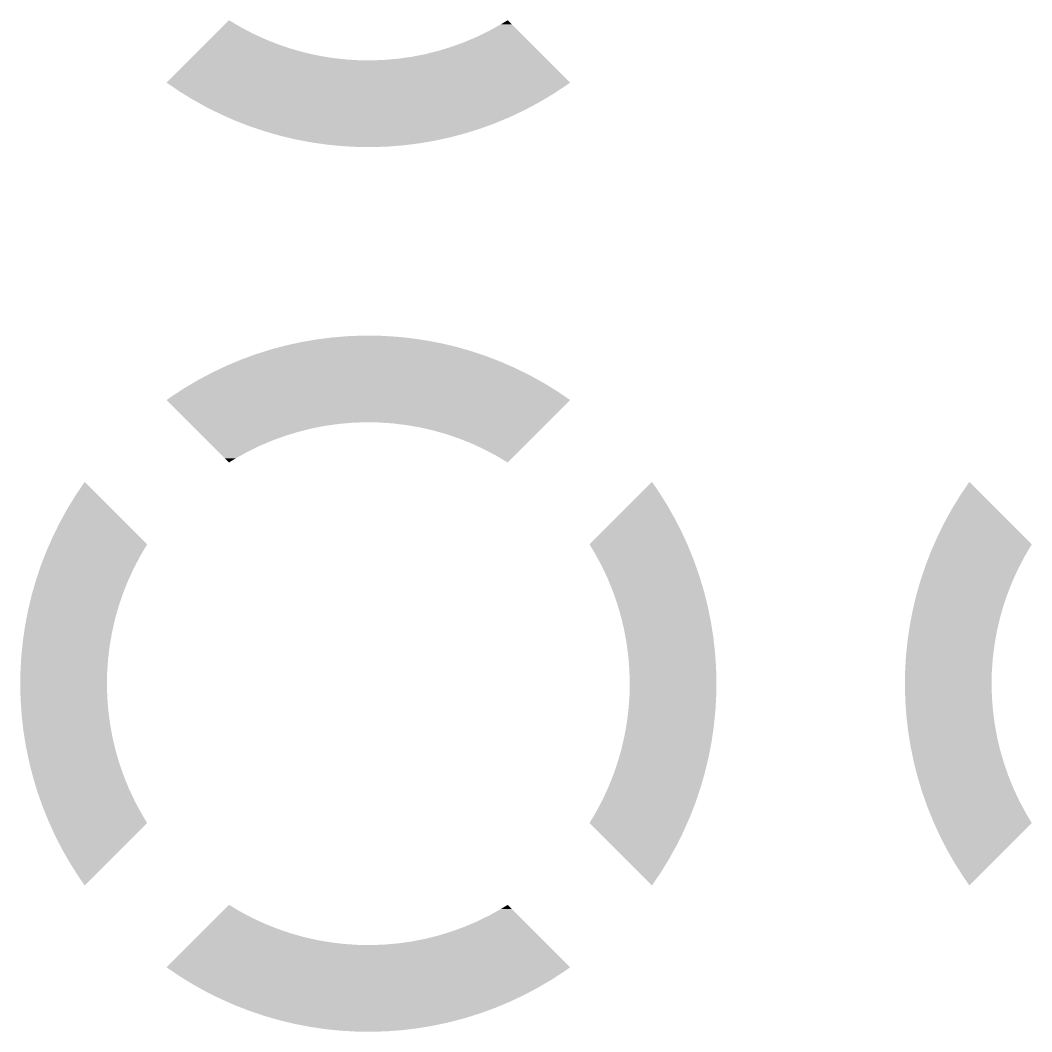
# Model space of a CAD drawing. Extents: x 295 to 953, y 10 to 290.
# Drawn here: x 731.5 to 734.405, y 120.134 to 123.038 of the extents above; entities that cross this region are included whole.
import ezdxf

# ---------------------------------------------------------------- set-up
doc = ezdxf.new("R2010")
doc.units = 0
doc.header["$LTSCALE"] = 5
doc.header["$MEASUREMENT"] = 0
doc.layers.get('0').update_dxf_attribs({"linetype": 'CONTINUOUS', "lineweight": 25})

msp = doc.modelspace()

# ---------------------------------------------------------------- linework, layer by layer
for points in [[(732.0799, 123.0182), (732.0998, 123.0381), (732.1334, 123.0182), (732.0998, 123.0381)], [(732.8797, 123.026), (732.8996, 123.0381), (732.9117, 123.026), (732.8996, 123.0381)], [(732.0454, 122.9837), (732.0617, 123), (732.2034, 122.9837), (732.1679, 123)], [(732.0617, 123), (732.0799, 123.0182), (732.1679, 123), (732.1334, 123.0182)], [(732.8104, 122.99), (732.8455, 123.0071), (732.9477, 122.99), (732.9306, 123.0071)], [(732.8455, 123.0071), (732.8797, 123.026), (732.9306, 123.0071), (732.9117, 123.026)], [(732.0183, 122.9566), (732.0309, 122.9692), (732.2767, 122.9566), (732.2397, 122.9692)], [(732.0309, 122.9692), (732.0454, 122.9837), (732.2397, 122.9692), (732.2034, 122.9837)], [(732.7377, 122.9615), (732.7744, 122.9748), (732.9762, 122.9615), (732.9629, 122.9748)], [(732.7744, 122.9748), (732.8104, 122.99), (732.9629, 122.9748), (732.9477, 122.99)], [(731.999, 122.9373), (732.0077, 122.946), (732.3523, 122.9373), (732.3142, 122.946)], [(732.0077, 122.946), (732.0183, 122.9566), (732.3142, 122.946), (732.2767, 122.9566)], [(732.6241, 122.9331), (732.6625, 122.9406), (733.0046, 122.9331), (732.9971, 122.9406)], [(732.6625, 122.9406), (732.7004, 122.9501), (732.9971, 122.9406), (732.9877, 122.9501)], [(732.7004, 122.9501), (732.7377, 122.9615), (732.9877, 122.9501), (732.9762, 122.9615)], [(731.9204, 122.8588), (731.9844, 122.9228), (733.0789, 122.8588), (733.0149, 122.9228)], [(731.9844, 122.9228), (731.9851, 122.9234), (732.5076, 122.9228), (732.4685, 122.9234)], [(731.9851, 122.9234), (731.9877, 122.926), (732.4685, 122.9234), (732.4296, 122.926)], [(731.9877, 122.926), (731.9924, 122.9307), (732.4296, 122.926), (732.3908, 122.9307)], [(731.9924, 122.9307), (731.999, 122.9373), (732.3908, 122.9307), (732.3523, 122.9373)], [(732.5076, 122.9228), (732.5466, 122.9242), (733.0149, 122.9228), (733.0135, 122.9242)], [(732.5466, 122.9242), (732.5855, 122.9277), (733.0135, 122.9242), (733.0101, 122.9277)], [(732.5855, 122.9277), (732.6241, 122.9331), (733.0101, 122.9277), (733.0046, 122.9331)], [(731.9364, 122.848), (731.9204, 122.8588), (733.0634, 122.848), (733.0789, 122.8588)], [(731.9578, 122.8335), (731.9364, 122.848), (733.0412, 122.8335), (733.0634, 122.848)], [(731.9742, 122.8234), (731.9578, 122.8335), (733.0257, 122.8234), (733.0412, 122.8335)], [(731.9962, 122.8099), (731.9742, 122.8234), (733.0027, 122.8099), (733.0257, 122.8234)], [(732.0131, 122.8006), (731.9962, 122.8099), (732.9868, 122.8006), (733.0027, 122.8099)], [(732.0356, 122.7881), (732.0131, 122.8006), (732.9633, 122.7881), (732.9868, 122.8006)], [(732.053, 122.7795), (732.0356, 122.7881), (732.947, 122.7795), (732.9633, 122.7881)], [(732.076, 122.7681), (732.053, 122.7795), (732.9229, 122.7681), (732.947, 122.7795)], [(732.0938, 122.7602), (732.076, 122.7681), (732.9063, 122.7602), (732.9229, 122.7681)], [(732.1172, 122.7499), (732.0938, 122.7602), (732.8816, 122.7499), (732.9063, 122.7602)], [(732.1354, 122.7428), (732.1172, 122.7499), (732.8647, 122.7428), (732.8816, 122.7499)], [(732.1592, 122.7336), (732.1354, 122.7428), (732.8395, 122.7336), (732.8647, 122.7428)], [(732.1778, 122.7273), (732.1592, 122.7336), (732.8224, 122.7273), (732.8395, 122.7336)], [(732.2019, 122.7192), (732.1778, 122.7273), (732.7967, 122.7192), (732.8224, 122.7273)], [(732.2209, 122.7137), (732.2019, 122.7192), (732.7794, 122.7137), (732.7967, 122.7192)], [(732.2452, 122.7068), (732.2209, 122.7137), (732.7532, 122.7068), (732.7794, 122.7137)], [(732.2646, 122.7021), (732.2452, 122.7068), (732.7359, 122.7021), (732.7532, 122.7068)], [(732.289, 122.6963), (732.2646, 122.7021), (732.7092, 122.6963), (732.7359, 122.7021)], [(732.3089, 122.6925), (732.289, 122.6963), (732.6918, 122.6925), (732.7092, 122.6963)], [(732.3333, 122.6878), (732.3089, 122.6925), (732.6646, 122.6878), (732.6918, 122.6925)], [(732.3537, 122.6848), (732.3333, 122.6878), (732.6474, 122.6848), (732.6646, 122.6878)], [(732.3779, 122.6813), (732.3537, 122.6848), (732.6195, 122.6813), (732.6474, 122.6848)], [(732.3991, 122.6791), (732.3779, 122.6813), (732.6027, 122.6791), (732.6195, 122.6813)], [(732.4227, 122.6768), (732.3991, 122.6791), (732.5736, 122.6768), (732.6027, 122.6791)], [(732.4461, 122.6755), (732.4227, 122.6768), (732.5578, 122.6755), (732.5736, 122.6768)], [(732.4677, 122.6743), (732.4461, 122.6755), (732.5247, 122.6743), (732.5578, 122.6755)], [(732.5128, 122.6739), (732.4677, 122.6743), (732.5128, 122.6739), (732.5247, 122.6743)], [(732.3799, 122.1253), (732.3967, 122.1275), (732.6215, 122.1253), (732.6003, 122.1275)], [(732.3967, 122.1275), (732.4258, 122.1298), (732.6003, 122.1275), (732.5767, 122.1298)], [(732.4258, 122.1298), (732.4416, 122.1311), (732.5767, 122.1298), (732.5533, 122.1311)], [(732.4416, 122.1311), (732.4747, 122.1323), (732.5533, 122.1311), (732.5317, 122.1323)], [(732.4747, 122.1323), (732.4866, 122.1327), (732.5317, 122.1323), (732.4866, 122.1327)], [(732.22, 122.0929), (732.2462, 122.0999), (732.7785, 122.0929), (732.7542, 122.0999)], [(732.2462, 122.0999), (732.2635, 122.1045), (732.7542, 122.0999), (732.7348, 122.1045)], [(732.2635, 122.1045), (732.2902, 122.1103), (732.7348, 122.1045), (732.7103, 122.1103)], [(732.2902, 122.1103), (732.3075, 122.1141), (732.7103, 122.1103), (732.6905, 122.1141)], [(732.3075, 122.1141), (732.3347, 122.1188), (732.6905, 122.1141), (732.6661, 122.1188)], [(732.3347, 122.1188), (732.3519, 122.1218), (732.6661, 122.1188), (732.6457, 122.1218)], [(732.3519, 122.1218), (732.3799, 122.1253), (732.6457, 122.1218), (732.6215, 122.1253)], [(732.1347, 122.0638), (732.1599, 122.073), (732.864, 122.0638), (732.8402, 122.073)], [(732.1599, 122.073), (732.177, 122.0793), (732.8402, 122.073), (732.8216, 122.0793)], [(732.177, 122.0793), (732.2027, 122.0874), (732.8216, 122.0793), (732.7975, 122.0874)], [(732.2027, 122.0874), (732.22, 122.0929), (732.7975, 122.0874), (732.7785, 122.0929)], [(732.0765, 122.0385), (732.0931, 122.0464), (732.9234, 122.0385), (732.9056, 122.0464)], [(732.0931, 122.0464), (732.1178, 122.0567), (732.9056, 122.0464), (732.8822, 122.0567)], [(732.1178, 122.0567), (732.1347, 122.0638), (732.8822, 122.0567), (732.864, 122.0638)], [(732.0126, 122.006), (732.0361, 122.0185), (732.9863, 122.006), (732.9638, 122.0185)], [(732.0361, 122.0185), (732.0524, 122.0271), (732.9638, 122.0185), (732.9464, 122.0271)], [(732.0524, 122.0271), (732.0765, 122.0385), (732.9464, 122.0271), (732.9234, 122.0385)], [(731.9582, 121.9731), (731.9737, 121.9832), (733.0416, 121.9731), (733.0252, 121.9832)], [(731.9737, 121.9832), (731.9966, 121.9967), (733.0252, 121.9832), (733.0032, 121.9967)], [(731.9966, 121.9967), (732.0126, 122.006), (733.0032, 121.9967), (732.9863, 122.006)], [(731.9205, 121.9478), (731.9359, 121.9586), (733.0789, 121.9478), (733.063, 121.9586)], [(731.9359, 121.9586), (731.9582, 121.9731), (733.063, 121.9586), (733.0416, 121.9731)], [(731.9845, 121.8838), (731.9205, 121.9478), (733.0149, 121.8838), (733.0789, 121.9478)], [(731.9859, 121.8824), (731.9845, 121.8838), (732.4528, 121.8824), (732.4918, 121.8838)], [(731.9893, 121.879), (731.9859, 121.8824), (732.4139, 121.879), (732.4528, 121.8824)], [(731.9948, 121.8735), (731.9893, 121.879), (732.3752, 121.8735), (732.4139, 121.879)], [(732.0023, 121.866), (731.9948, 121.8735), (732.3369, 121.866), (732.3752, 121.8735)], [(732.0117, 121.8565), (732.0023, 121.866), (732.299, 121.8565), (732.3369, 121.866)], [(732.5309, 121.8832), (732.4918, 121.8838), (733.0143, 121.8832), (733.0149, 121.8838)], [(732.5698, 121.8806), (732.5309, 121.8832), (733.0117, 121.8806), (733.0143, 121.8832)], [(732.6086, 121.8759), (732.5698, 121.8806), (733.007, 121.8759), (733.0117, 121.8806)], [(732.6471, 121.8693), (732.6086, 121.8759), (733.0004, 121.8693), (733.007, 121.8759)], [(732.6852, 121.8606), (732.6471, 121.8693), (732.9917, 121.8606), (733.0004, 121.8693)], [(732.0231, 121.8451), (732.0117, 121.8565), (732.2617, 121.8451), (732.299, 121.8565)], [(732.0365, 121.8318), (732.0231, 121.8451), (732.225, 121.8318), (732.2617, 121.8451)], [(732.7227, 121.85), (732.6852, 121.8606), (732.9811, 121.85), (732.9917, 121.8606)], [(732.7597, 121.8374), (732.7227, 121.85), (732.9685, 121.8374), (732.9811, 121.85)], [(732.796, 121.8229), (732.7597, 121.8374), (732.954, 121.8229), (732.9685, 121.8374)], [(732.0517, 121.8166), (732.0365, 121.8318), (732.189, 121.8166), (732.225, 121.8318)], [(732.0688, 121.7995), (732.0517, 121.8166), (732.1539, 121.7995), (732.189, 121.8166)], [(732.8314, 121.8066), (732.796, 121.8229), (732.9377, 121.8066), (732.954, 121.8229)], [(732.0877, 121.7806), (732.0688, 121.7995), (732.1197, 121.7806), (732.1539, 121.7995)], [(732.0998, 121.7685), (732.0877, 121.7806), (732.0998, 121.7685), (732.1197, 121.7806)], [(732.866, 121.7884), (732.8314, 121.8066), (732.9195, 121.7884), (732.9377, 121.8066)], [(732.8996, 121.7685), (732.866, 121.7884), (732.8996, 121.7685), (732.9195, 121.7884)], [(731.6599, 121.6752), (731.6852, 121.7125), (731.7225, 121.6752), (731.6852, 121.7125)], [(733.2879, 121.6862), (733.3142, 121.7125), (733.3323, 121.6862), (733.3142, 121.7125)], [(734.1999, 121.6752), (734.2252, 121.7125), (734.2625, 121.6752), (734.2252, 121.7125)], [(731.6363, 121.6368), (731.6599, 121.6752), (731.7609, 121.6368), (731.7225, 121.6752)], [(733.2498, 121.6481), (733.2879, 121.6862), (733.3564, 121.6481), (733.3323, 121.6862)], [(734.1763, 121.6368), (734.1999, 121.6752), (734.3009, 121.6368), (734.2625, 121.6752)], [(731.6145, 121.5974), (731.6363, 121.6368), (731.8003, 121.5974), (731.7609, 121.6368)], [(733.2106, 121.609), (733.2498, 121.6481), (733.3787, 121.609), (733.3564, 121.6481)], [(734.1545, 121.5974), (734.1763, 121.6368), (734.3403, 121.5974), (734.3009, 121.6368)], [(733.1705, 121.5689), (733.2106, 121.609), (733.3993, 121.5689), (733.3787, 121.609)], [(731.5945, 121.557), (731.6145, 121.5974), (731.8407, 121.557), (731.8003, 121.5974)], [(734.1345, 121.557), (734.1545, 121.5974), (734.3807, 121.557), (734.3403, 121.5974)], [(731.584, 121.5332), (731.5945, 121.557), (731.8645, 121.5332), (731.8407, 121.557)], [(733.1349, 121.5332), (733.1705, 121.5689), (733.4156, 121.5332), (733.3993, 121.5689)], [(734.124, 121.5332), (734.1345, 121.557), (734.4045, 121.5332), (734.3807, 121.557)], [(731.5763, 121.5158), (731.584, 121.5332), (731.8542, 121.5158), (731.8645, 121.5332)], [(733.1381, 121.5279), (733.1349, 121.5332), (733.418, 121.5279), (733.4156, 121.5332)], [(733.1509, 121.5065), (733.1381, 121.5279), (733.4266, 121.5065), (733.418, 121.5279)], [(734.1163, 121.5158), (734.124, 121.5332), (734.3942, 121.5158), (734.4045, 121.5332)], [(731.56, 121.4738), (731.57, 121.4996), (731.831, 121.4738), (731.8446, 121.4996)], [(731.57, 121.4996), (731.5763, 121.5158), (731.8446, 121.4996), (731.8542, 121.5158)], [(733.1619, 121.4861), (733.1509, 121.5065), (733.4349, 121.4861), (733.4266, 121.5065)], [(734.1, 121.4738), (734.11, 121.4996), (734.371, 121.4738), (734.3846, 121.4996)], [(734.11, 121.4996), (734.1163, 121.5158), (734.3846, 121.4996), (734.3942, 121.5158)], [(731.5456, 121.4311), (731.557, 121.465), (731.8108, 121.4311), (731.8264, 121.465)], [(731.557, 121.465), (731.56, 121.4738), (731.8264, 121.465), (731.831, 121.4738)], [(733.1695, 121.4721), (733.1619, 121.4861), (733.4398, 121.4721), (733.4349, 121.4861)], [(733.183, 121.4436), (733.1695, 121.4721), (733.4498, 121.4436), (733.4398, 121.4721)], [(734.0856, 121.4311), (734.097, 121.465), (734.3508, 121.4311), (734.3664, 121.465)], [(734.097, 121.465), (734.1, 121.4738), (734.3664, 121.465), (734.371, 121.4738)], [(731.5347, 121.3933), (731.5452, 121.4296), (731.7956, 121.3933), (731.8101, 121.4296)], [(731.5452, 121.4296), (731.5456, 121.4311), (731.8101, 121.4296), (731.8108, 121.4311)], [(733.1862, 121.4368), (733.183, 121.4436), (733.4519, 121.4368), (733.4498, 121.4436)], [(733.201, 121.4007), (733.1862, 121.4368), (733.4628, 121.4007), (733.4519, 121.4368)], [(734.0747, 121.3933), (734.0852, 121.4296), (734.3356, 121.3933), (734.3501, 121.4296)], [(734.0852, 121.4296), (734.0856, 121.4311), (734.3501, 121.4296), (734.3508, 121.4311)], [(733.2011, 121.4004), (733.201, 121.4007), (733.4628, 121.4004), (733.4628, 121.4007)], [(731.5256, 121.3563), (731.5331, 121.3878), (731.783, 121.3563), (731.7937, 121.3878)], [(731.5331, 121.3878), (731.5347, 121.3933), (731.7937, 121.3878), (731.7956, 121.3933)], [(733.214, 121.3638), (733.2011, 121.4004), (733.4721, 121.3638), (733.4628, 121.4004)], [(734.0656, 121.3563), (734.0731, 121.3878), (734.323, 121.3563), (734.3337, 121.3878)], [(734.0731, 121.3878), (734.0747, 121.3933), (734.3337, 121.3878), (734.3356, 121.3933)], [(731.5178, 121.3188), (731.5227, 121.344), (731.7724, 121.3188), (731.7795, 121.344)], [(731.5227, 121.344), (731.5256, 121.3563), (731.7795, 121.344), (731.783, 121.3563)], [(733.2161, 121.3567), (733.214, 121.3638), (733.4739, 121.3567), (733.4721, 121.3638)], [(733.225, 121.3264), (733.2161, 121.3567), (733.4801, 121.3264), (733.4739, 121.3567)], [(734.0578, 121.3188), (734.0627, 121.344), (734.3124, 121.3188), (734.3195, 121.344)], [(734.0627, 121.344), (734.0656, 121.3563), (734.3195, 121.344), (734.323, 121.3563)], [(731.5142, 121.2997), (731.5178, 121.3188), (731.7681, 121.2997), (731.7724, 121.3188)], [(733.2283, 121.3126), (733.225, 121.3264), (733.483, 121.3126), (733.4801, 121.3264)], [(734.0542, 121.2997), (734.0578, 121.3188), (734.3081, 121.2997), (734.3124, 121.3188)], [(731.5114, 121.2807), (731.5142, 121.2997), (731.7637, 121.2807), (731.7681, 121.2997)], [(733.2341, 121.2884), (733.2283, 121.3126), (733.4868, 121.2884), (733.483, 121.3126)], [(733.2378, 121.2681), (733.2341, 121.2884), (733.4901, 121.2681), (733.4868, 121.2884)], [(734.0514, 121.2807), (734.0542, 121.2997), (734.3037, 121.2807), (734.3081, 121.2997)], [(731.5077, 121.2551), (731.5114, 121.2807), (731.7593, 121.2551), (731.7637, 121.2807)], [(733.2411, 121.25), (733.2378, 121.2681), (733.4921, 121.25), (733.4901, 121.2681)], [(734.0477, 121.2551), (734.0514, 121.2807), (734.2993, 121.2551), (734.3037, 121.2807)], [(731.5032, 121.2103), (731.5064, 121.2422), (731.7532, 121.2103), (731.7571, 121.2422)], [(731.5064, 121.2422), (731.5077, 121.2551), (731.7571, 121.2422), (731.7593, 121.2551)], [(733.2446, 121.2233), (733.2411, 121.25), (733.4951, 121.2233), (733.4921, 121.25)], [(734.0432, 121.2103), (734.0464, 121.2422), (734.2932, 121.2103), (734.2971, 121.2422)], [(734.0464, 121.2422), (734.0477, 121.2551), (734.2971, 121.2422), (734.2993, 121.2551)], [(731.5007, 121.1653), (731.5028, 121.2034), (731.7498, 121.1653), (731.7524, 121.2034)], [(731.5028, 121.2034), (731.5032, 121.2103), (731.7524, 121.2034), (731.7532, 121.2103)], [(733.2462, 121.2113), (733.2446, 121.2233), (733.4959, 121.2113), (733.4951, 121.2233)], [(733.2488, 121.1784), (733.2462, 121.2113), (733.4982, 121.1784), (733.4959, 121.2113)], [(734.0407, 121.1653), (734.0428, 121.2034), (734.2898, 121.1653), (734.2924, 121.2034)], [(734.0428, 121.2034), (734.0432, 121.2103), (734.2924, 121.2034), (734.2932, 121.2103)], [(733.2492, 121.1723), (733.2488, 121.1784), (733.4983, 121.1723), (733.4982, 121.1784)], [(733.2503, 121.1333), (733.2492, 121.1723), (733.4992, 121.1333), (733.4983, 121.1723)], [(731.5002, 121.1333), (731.5007, 121.1645), (731.7491, 121.1333), (731.7498, 121.1645)], [(731.5007, 121.1645), (731.5007, 121.1653), (731.7498, 121.1645), (731.7498, 121.1653)], [(734.0402, 121.1333), (734.0407, 121.1645), (734.2891, 121.1333), (734.2898, 121.1645)], [(734.0407, 121.1645), (734.0407, 121.1653), (734.2898, 121.1645), (734.2898, 121.1653)], [(731.5011, 121.0943), (731.5002, 121.1333), (731.7501, 121.0943), (731.7491, 121.1333)], [(733.2496, 121.1021), (733.2503, 121.1333), (733.4987, 121.1021), (733.4992, 121.1333)], [(734.0411, 121.0943), (734.0402, 121.1333), (734.2901, 121.0943), (734.2891, 121.1333)], [(731.5012, 121.0883), (731.5011, 121.0943), (731.7506, 121.0883), (731.7501, 121.0943)], [(731.5035, 121.0553), (731.5012, 121.0883), (731.7532, 121.0553), (731.7506, 121.0883)], [(733.247, 121.0632), (733.2496, 121.1013), (733.4966, 121.0632), (733.4987, 121.1013)], [(733.2496, 121.1013), (733.2496, 121.1021), (733.4987, 121.1013), (733.4987, 121.1021)], [(734.0412, 121.0883), (734.0411, 121.0943), (734.2906, 121.0883), (734.2901, 121.0943)], [(734.0435, 121.0553), (734.0412, 121.0883), (734.2932, 121.0553), (734.2906, 121.0883)], [(731.5043, 121.0433), (731.5035, 121.0553), (731.7548, 121.0433), (731.7532, 121.0553)], [(733.2423, 121.0244), (733.2462, 121.0563), (733.493, 121.0244), (733.4962, 121.0563)], [(733.2462, 121.0563), (733.247, 121.0632), (733.4962, 121.0563), (733.4966, 121.0632)], [(734.0443, 121.0433), (734.0435, 121.0553), (734.2948, 121.0433), (734.2932, 121.0553)], [(731.5073, 121.0166), (731.5043, 121.0433), (731.7583, 121.0166), (731.7548, 121.0433)], [(733.2401, 121.0115), (733.2423, 121.0244), (733.4917, 121.0115), (733.493, 121.0244)], [(734.0473, 121.0166), (734.0443, 121.0433), (734.2983, 121.0166), (734.2948, 121.0433)], [(731.5093, 120.9985), (731.5073, 121.0166), (731.7616, 120.9985), (731.7583, 121.0166)], [(731.5126, 120.9782), (731.5093, 120.9985), (731.7653, 120.9782), (731.7616, 120.9985)], [(733.2356, 120.9859), (733.2401, 121.0115), (733.488, 120.9859), (733.4917, 121.0115)], [(734.0493, 120.9985), (734.0473, 121.0166), (734.3016, 120.9985), (734.2983, 121.0166)], [(734.0526, 120.9782), (734.0493, 120.9985), (734.3053, 120.9782), (734.3016, 120.9985)], [(731.5164, 120.954), (731.5126, 120.9782), (731.7711, 120.954), (731.7653, 120.9782)], [(733.227, 120.9478), (733.2313, 120.9669), (733.4816, 120.9478), (733.4852, 120.9669)], [(733.2313, 120.9669), (733.2356, 120.9859), (733.4852, 120.9669), (733.488, 120.9859)], [(734.0564, 120.954), (734.0526, 120.9782), (734.3111, 120.954), (734.3053, 120.9782)], [(731.5193, 120.9402), (731.5164, 120.954), (731.7744, 120.9402), (731.7711, 120.954)], [(731.5255, 120.9099), (731.5193, 120.9402), (731.7833, 120.9099), (731.7744, 120.9402)], [(733.2199, 120.9226), (733.227, 120.9478), (733.4767, 120.9226), (733.4816, 120.9478)], [(734.0593, 120.9402), (734.0564, 120.954), (734.3144, 120.9402), (734.3111, 120.954)], [(734.0655, 120.9099), (734.0593, 120.9402), (734.3233, 120.9099), (734.3144, 120.9402)], [(731.5273, 120.9028), (731.5255, 120.9099), (731.7854, 120.9028), (731.7833, 120.9099)], [(733.2057, 120.8788), (733.2164, 120.9103), (733.4662, 120.8788), (733.4738, 120.9103)], [(733.2164, 120.9103), (733.2199, 120.9226), (733.4738, 120.9103), (733.4767, 120.9226)], [(734.0673, 120.9028), (734.0655, 120.9099), (734.3254, 120.9028), (734.3233, 120.9099)], [(731.5366, 120.8662), (731.5273, 120.9028), (731.7983, 120.8662), (731.7854, 120.9028)], [(733.2038, 120.8733), (733.2057, 120.8788), (733.4647, 120.8733), (733.4662, 120.8788)], [(734.0766, 120.8662), (734.0673, 120.9028), (734.3383, 120.8662), (734.3254, 120.9028)], [(731.5366, 120.8659), (731.5366, 120.8662), (731.7984, 120.8659), (731.7983, 120.8662)], [(731.5475, 120.8298), (731.5366, 120.8659), (731.8132, 120.8298), (731.7984, 120.8659)], [(733.1893, 120.837), (733.2038, 120.8733), (733.4542, 120.837), (733.4647, 120.8733)], [(734.0766, 120.8659), (734.0766, 120.8662), (734.3384, 120.8659), (734.3383, 120.8662)], [(734.0875, 120.8298), (734.0766, 120.8659), (734.3532, 120.8298), (734.3384, 120.8659)], [(731.5496, 120.823), (731.5475, 120.8298), (731.8164, 120.823), (731.8132, 120.8298)], [(731.5596, 120.7945), (731.5496, 120.823), (731.8299, 120.7945), (731.8164, 120.823)], [(733.173, 120.8016), (733.1886, 120.8355), (733.4423, 120.8016), (733.4538, 120.8355)], [(733.1886, 120.8355), (733.1893, 120.837), (733.4538, 120.8355), (733.4542, 120.837)], [(734.0896, 120.823), (734.0875, 120.8298), (734.3564, 120.823), (734.3532, 120.8298)], [(734.0996, 120.7945), (734.0896, 120.823), (734.3699, 120.7945), (734.3564, 120.823)], [(731.5645, 120.7805), (731.5596, 120.7945), (731.8375, 120.7805), (731.8299, 120.7945)], [(733.1548, 120.767), (733.1684, 120.7928), (733.4294, 120.767), (733.4394, 120.7928)], [(733.1684, 120.7928), (733.173, 120.8016), (733.4394, 120.7928), (733.4423, 120.8016)], [(734.1045, 120.7805), (734.0996, 120.7945), (734.3775, 120.7805), (734.3699, 120.7945)], [(731.5728, 120.7601), (731.5645, 120.7805), (731.8485, 120.7601), (731.8375, 120.7805)], [(733.1452, 120.7508), (733.1548, 120.767), (733.4231, 120.7508), (733.4294, 120.767)], [(734.1128, 120.7601), (734.1045, 120.7805), (734.3885, 120.7601), (734.3775, 120.7805)], [(731.5814, 120.7387), (731.5728, 120.7601), (731.8613, 120.7387), (731.8485, 120.7601)], [(731.5838, 120.7334), (731.5814, 120.7387), (731.8645, 120.7334), (731.8613, 120.7387)], [(731.6001, 120.6977), (731.5838, 120.7334), (731.8289, 120.6977), (731.8645, 120.7334)], [(733.1349, 120.7334), (733.1452, 120.7508), (733.4154, 120.7334), (733.4231, 120.7508)], [(733.1587, 120.7096), (733.1349, 120.7334), (733.4049, 120.7096), (733.4154, 120.7334)], [(734.1214, 120.7387), (734.1128, 120.7601), (734.4013, 120.7387), (734.3885, 120.7601)], [(734.1238, 120.7334), (734.1214, 120.7387), (734.4045, 120.7334), (734.4013, 120.7387)], [(734.1401, 120.6977), (734.1238, 120.7334), (734.3689, 120.6977), (734.4045, 120.7334)], [(733.1991, 120.6692), (733.1587, 120.7096), (733.3849, 120.6692), (733.4049, 120.7096)], [(731.6206, 120.6576), (731.6001, 120.6977), (731.7888, 120.6576), (731.8289, 120.6977)], [(734.1606, 120.6576), (734.1401, 120.6977), (734.3288, 120.6576), (734.3689, 120.6977)], [(731.643, 120.6185), (731.6206, 120.6576), (731.7496, 120.6185), (731.7888, 120.6576)], [(733.2385, 120.6298), (733.1991, 120.6692), (733.3631, 120.6298), (733.3849, 120.6692)], [(734.183, 120.6185), (734.1606, 120.6576), (734.2896, 120.6185), (734.3288, 120.6576)], [(731.6671, 120.5804), (731.643, 120.6185), (731.7115, 120.5804), (731.7496, 120.6185)], [(733.2769, 120.5914), (733.2385, 120.6298), (733.3395, 120.5914), (733.3631, 120.6298)], [(734.2071, 120.5804), (734.183, 120.6185), (734.2515, 120.5804), (734.2896, 120.6185)], [(733.3142, 120.5541), (733.2769, 120.5914), (733.3142, 120.5541), (733.3395, 120.5914)], [(731.6852, 120.5541), (731.6671, 120.5804), (731.6852, 120.5541), (731.7115, 120.5804)], [(734.2252, 120.5541), (734.2071, 120.5804), (734.2252, 120.5541), (734.2515, 120.5804)], [(732.0617, 120.46), (732.0799, 120.4782), (732.1679, 120.46), (732.1334, 120.4782)], [(732.0799, 120.4782), (732.0998, 120.4981), (732.1334, 120.4782), (732.0998, 120.4981)], [(732.8455, 120.4671), (732.8797, 120.486), (732.9306, 120.4671), (732.9117, 120.486)], [(732.8797, 120.486), (732.8996, 120.4981), (732.9117, 120.486), (732.8996, 120.4981)], [(732.0309, 120.4292), (732.0454, 120.4437), (732.2397, 120.4292), (732.2034, 120.4437)], [(732.0454, 120.4437), (732.0617, 120.46), (732.2034, 120.4437), (732.1679, 120.46)], [(732.7744, 120.4348), (732.8104, 120.45), (732.9629, 120.4348), (732.9477, 120.45)], [(732.8104, 120.45), (732.8455, 120.4671), (732.9477, 120.45), (732.9306, 120.4671)], [(732.0077, 120.406), (732.0183, 120.4166), (732.3142, 120.406), (732.2767, 120.4166)], [(732.0183, 120.4166), (732.0309, 120.4292), (732.2767, 120.4166), (732.2397, 120.4292)], [(732.7004, 120.4101), (732.7377, 120.4215), (732.9877, 120.4101), (732.9762, 120.4215)], [(732.7377, 120.4215), (732.7744, 120.4348), (732.9762, 120.4215), (732.9629, 120.4348)], [(731.9851, 120.3834), (731.9877, 120.386), (732.4685, 120.3834), (732.4296, 120.386)], [(731.9877, 120.386), (731.9924, 120.3907), (732.4296, 120.386), (732.3908, 120.3907)], [(731.9924, 120.3907), (731.999, 120.3973), (732.3908, 120.3907), (732.3523, 120.3973)], [(731.999, 120.3973), (732.0077, 120.406), (732.3523, 120.3973), (732.3142, 120.406)], [(732.5076, 120.3828), (732.5466, 120.3842), (733.0149, 120.3828), (733.0135, 120.3842)], [(732.5466, 120.3842), (732.5855, 120.3877), (733.0135, 120.3842), (733.0101, 120.3877)], [(732.5855, 120.3877), (732.6241, 120.3931), (733.0101, 120.3877), (733.0046, 120.3931)], [(732.6241, 120.3931), (732.6625, 120.4006), (733.0046, 120.3931), (732.9971, 120.4006)], [(732.6625, 120.4006), (732.7004, 120.4101), (732.9971, 120.4006), (732.9877, 120.4101)], [(731.9204, 120.3188), (731.9844, 120.3828), (733.0789, 120.3188), (733.0149, 120.3828)], [(731.9844, 120.3828), (731.9851, 120.3834), (732.5076, 120.3828), (732.4685, 120.3834)], [(731.9364, 120.308), (731.9204, 120.3188), (733.0634, 120.308), (733.0789, 120.3188)], [(731.9578, 120.2935), (731.9364, 120.308), (733.0412, 120.2935), (733.0634, 120.308)], [(731.9742, 120.2834), (731.9578, 120.2935), (733.0257, 120.2834), (733.0412, 120.2935)], [(731.9962, 120.2699), (731.9742, 120.2834), (733.0027, 120.2699), (733.0257, 120.2834)], [(732.0131, 120.2606), (731.9962, 120.2699), (732.9868, 120.2606), (733.0027, 120.2699)], [(732.0356, 120.2481), (732.0131, 120.2606), (732.9633, 120.2481), (732.9868, 120.2606)], [(732.053, 120.2395), (732.0356, 120.2481), (732.947, 120.2395), (732.9633, 120.2481)], [(732.076, 120.2281), (732.053, 120.2395), (732.9229, 120.2281), (732.947, 120.2395)], [(732.0938, 120.2202), (732.076, 120.2281), (732.9063, 120.2202), (732.9229, 120.2281)], [(732.1172, 120.2099), (732.0938, 120.2202), (732.8816, 120.2099), (732.9063, 120.2202)], [(732.1354, 120.2028), (732.1172, 120.2099), (732.8647, 120.2028), (732.8816, 120.2099)], [(732.1592, 120.1936), (732.1354, 120.2028), (732.8395, 120.1936), (732.8647, 120.2028)], [(732.1778, 120.1873), (732.1592, 120.1936), (732.8224, 120.1873), (732.8395, 120.1936)], [(732.2019, 120.1792), (732.1778, 120.1873), (732.7967, 120.1792), (732.8224, 120.1873)], [(732.2209, 120.1737), (732.2019, 120.1792), (732.7794, 120.1737), (732.7967, 120.1792)], [(732.2452, 120.1668), (732.2209, 120.1737), (732.7532, 120.1668), (732.7794, 120.1737)], [(732.2646, 120.1621), (732.2452, 120.1668), (732.7359, 120.1621), (732.7532, 120.1668)], [(732.289, 120.1563), (732.2646, 120.1621), (732.7092, 120.1563), (732.7359, 120.1621)], [(732.3089, 120.1525), (732.289, 120.1563), (732.6918, 120.1525), (732.7092, 120.1563)], [(732.3333, 120.1478), (732.3089, 120.1525), (732.6646, 120.1478), (732.6918, 120.1525)], [(732.3537, 120.1448), (732.3333, 120.1478), (732.6474, 120.1448), (732.6646, 120.1478)], [(732.3779, 120.1413), (732.3537, 120.1448), (732.6195, 120.1413), (732.6474, 120.1448)], [(732.3991, 120.1391), (732.3779, 120.1413), (732.6027, 120.1391), (732.6195, 120.1413)], [(732.4227, 120.1368), (732.3991, 120.1391), (732.5736, 120.1368), (732.6027, 120.1391)], [(732.4461, 120.1355), (732.4227, 120.1368), (732.5578, 120.1355), (732.5736, 120.1368)], [(732.4677, 120.1343), (732.4461, 120.1355), (732.5247, 120.1343), (732.5578, 120.1355)], [(732.5128, 120.1339), (732.4677, 120.1343), (732.5128, 120.1339), (732.5247, 120.1343)]]:
    msp.add_solid(points)

doc.saveas('drawing.dxf')
